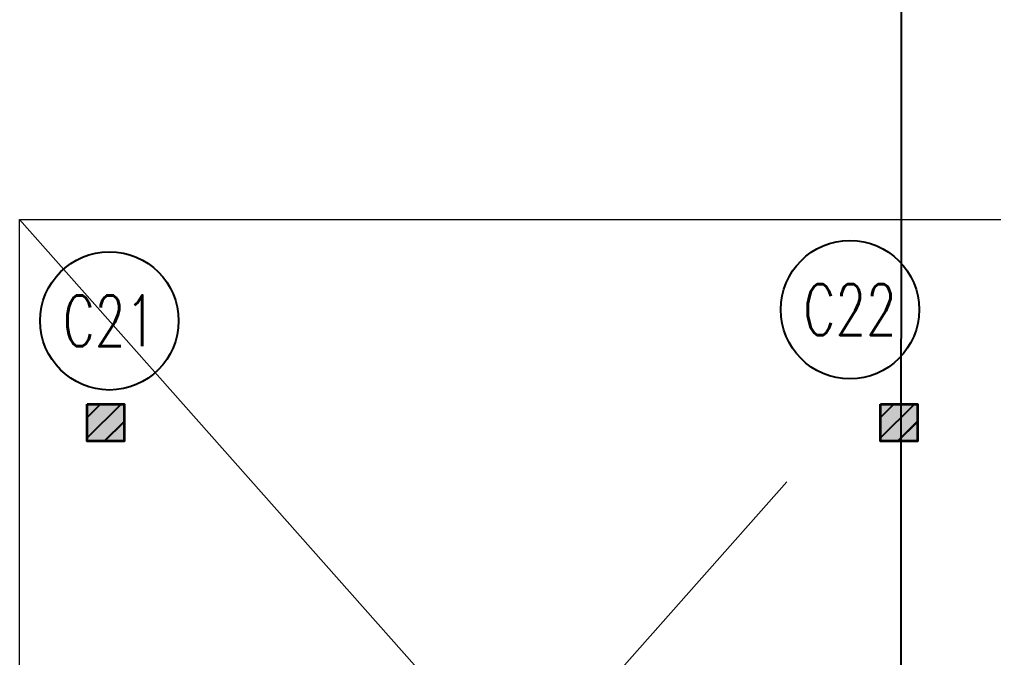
# Model space of a CAD drawing. Header units: inches. Extents: x 16106347 to 16308397, y -515360 to -420631.
# Drawn here: x 16151035 to 16156295, y -495990 to -492543 of the extents above; entities that cross this region are included whole.
import ezdxf
from ezdxf.enums import TextEntityAlignment as Align

# ---------------------------------------------------------------- set-up
doc = ezdxf.new("R2010")
doc.units = ezdxf.units.IN
doc.header["$LTSCALE"] = 1000
doc.header["$MEASUREMENT"] = 0
doc.linetypes.add('DASHED2', pattern=[0.375, 0.25, -0.125])
doc.linetypes.add('HIDDEN', pattern=[0.375, 0.25, -0.125])
for name, color, linetype in [('00', 252, 'Continuous'), ('S-COLUMN', 1, 'Continuous'), ('S-COLUMN CIRCLE', 9, 'Continuous'), ('S-COLUMN HATCH', 8, 'Continuous'), ('S-COLUMN NO', 2, 'Continuous')]:
    doc.layers.add(name, color=color, linetype=linetype)
for name, color, linetype, lineweight in [('CHHAJJA', 251, 'Continuous', 25), ('col', 1, 'Continuous', 35), ('dim', 251, 'Continuous', 9), ('Dimension', 18, 'Continuous', 5), ('HIDDEN', 253, 'HIDDEN', 9)]:
    doc.layers.add(name, color=color, linetype=linetype, lineweight=lineweight)
doc.styles.add('ROMANS', font='simplex.shx', dxfattribs={"width": 0.7})

# ---------------------------------------------------------------- blocks, each defined once
blk = doc.blocks.new('COLUMN')
at = {"layer": 'dim'}
for points in [[(356185.19, -9088.44), (356185.19, -9096.44), (356193.19, -9096.44), (356193.19, -9088.44)], [(356356.54, -9088.44), (356356.54, -9096.44), (356364.54, -9096.44), (356364.54, -9088.44)]]:
    blk.add_hatch(color=252, dxfattribs=at).paths.add_polyline_path(points)
at = {"layer": 'Dimension'}
h = blk.add_hatch(dxfattribs=at)
h.set_pattern_fill('ANSI31', color=256, scale=100, style=0)
h.set_pattern_definition([(45, (-846.168, 4805.028), (-8.83883476, 8.83883476), [])])
h.paths.add_polyline_path([(356185.19, -9088.44), (356185.19, -9096.44), (356193.19, -9096.44), (356193.19, -9088.44)])
h = blk.add_hatch(dxfattribs=at)
h.set_pattern_fill('ANSI31', color=256, scale=100, style=0)
h.set_pattern_definition([(45, (-674.813, 4805.028), (-8.83883476, 8.83883476), [])])
h.paths.add_polyline_path([(356356.54, -9088.44), (356356.54, -9096.44), (356364.54, -9096.44), (356364.54, -9088.44)])
at = {"layer": 'col'}
for points in [[(356185.19, -9088.44), (356193.19, -9088.44), (356193.19, -9096.44), (356185.19, -9096.44)], [(356356.54, -9088.44), (356364.54, -9088.44), (356364.54, -9096.44), (356356.54, -9096.44)]]:
    blk.add_lwpolyline(points, close=True, dxfattribs=at)
blk = doc.blocks.new('zw$8369')
at = {"layer": 'CHHAJJA', "color": 251, "linetype": 'DASHED2', "ltscale": 4, "elevation": 0}
blk.add_lwpolyline([(-1687.69, -1025.75), (-1713.18, -1025.75), (-1713.12, 245.07), (-1687.62, 245.07)], close=True, dxfattribs=at)
at = {"layer": 'HIDDEN', "color": 251, "elevation": 0}
for points in [[(-1903.63, -688.71), (-1687.63, -444.84)], [(-1903.63, -444.84), (-1687.63, -688.71)]]:
    blk.add_lwpolyline(points, dxfattribs=at)
blk.add_lwpolyline([(-1903.63, -444.84), (-1687.63, -444.84), (-1687.63, -688.71), (-1903.63, -688.71)], close=True, dxfattribs=at)
at = {"layer": 'col', "color": 251, "rotation": 360}
blk.add_blockref('COLUMN', (-358074.19, 8603.64, 0), dxfattribs=at)

msp = doc.modelspace()

# ---------------------------------------------------------------- hatches: boundary and pattern name
at = {"layer": 'S-COLUMN HATCH'}
h = msp.add_hatch(dxfattribs=at)
h.set_pattern_fill('ANSI31', color=256, scale=625, angle=360, style=0)
h.set_pattern_definition([(45, (15410074.18, -531785.73), (-55.242717, 55.242717), [])])
h.paths.add_polyline_path([(16151400.9, -494620.9), (16151600.9, -494620.9), (16151600.9, -494821.9), (16151400.9, -494821.9)])
h = msp.add_hatch(dxfattribs=at)
h.set_pattern_fill('ANSI31', color=256, scale=625, angle=360, style=0)
h.set_pattern_definition([(45, (15414358.05, -531785.73), (-55.242717, 55.242717), [])])
h.paths.add_polyline_path([(16155684.8, -494620.9), (16155884.8, -494620.9), (16155884.8, -494821.9), (16155684.8, -494821.9)])

# ---------------------------------------------------------------- linework, layer by layer
at = {"layer": 'S-COLUMN', "ltscale": 5, "elevation": 0}
for points in [[(16151400.9, -494620.9), (16151600.9, -494620.9), (16151600.9, -494821.9), (16151400.9, -494821.9)], [(16155684.8, -494620.9), (16155884.8, -494620.9), (16155884.8, -494821.9), (16155684.8, -494821.9)]]:
    msp.add_lwpolyline(points, close=True, dxfattribs=at)
at = {"layer": 'S-COLUMN CIRCLE'}
for centre in [(16155519.6, -494110.8, 0), (16151520.6, -494171.3, 0)]:
    msp.add_circle(centre, 373.6, dxfattribs=at)

# ---------------------------------------------------------------- block references
at = {"layer": '00', "color": 1, "linetype": 'Continuous', "xscale": 25, "yscale": 25, "zscale": 25}
msp.add_blockref('zw$8369', (16198625.9, -482502.1, 0), dxfattribs=at)

# ---------------------------------------------------------------- texts
at = {"layer": 'S-COLUMN NO', "style": 'ROMANS', "width": 0.7}
for s, p in [('C22', (16155519.6, -494110.8, 0)), ('C21', (16151520.6, -494171.3, 0))]:
    msp.add_text(s, height=275, dxfattribs=at).set_placement(p, align=Align.MIDDLE)

doc.saveas('drawing.dxf')
